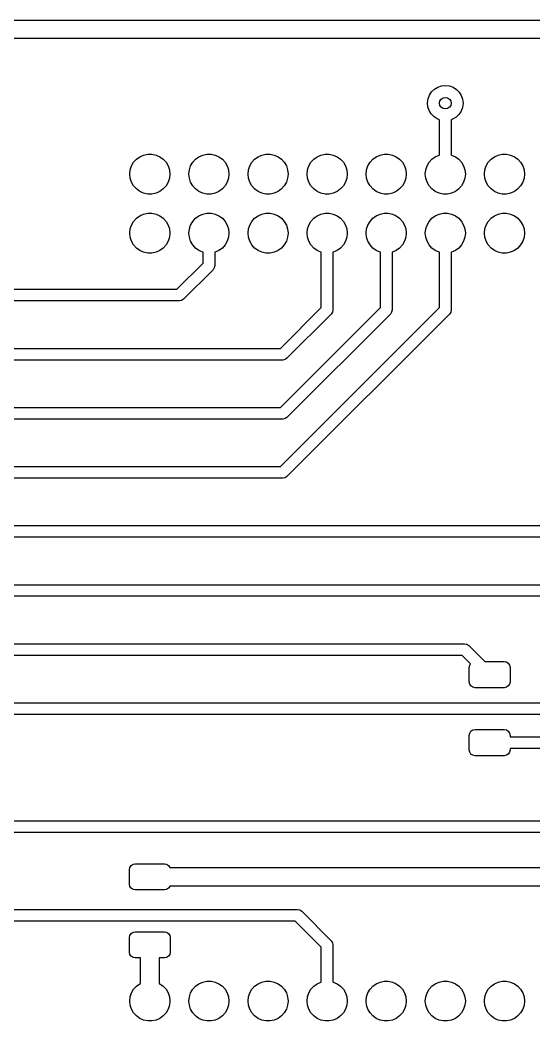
# Model space of a CAD drawing. Extents: x 29 to 117, y -165 to -20.
# Drawn here: x 51.36 to 73.45, y -64.23 to -21.19 of the extents above; entities that cross this region are included whole.
import ezdxf

# ---------------------------------------------------------------- set-up
doc = ezdxf.new("R2010")
doc.units = 0
doc.layers.add('BLACK', color=7, linetype='CONTINUOUS')

msp = doc.modelspace()

# ---------------------------------------------------------------- linework, layer by layer
at = {"layer": 'BLACK', "linetype": 'CONTINUOUS'}
for p, q in [((39.16, -21.19), (108.375, -21.19)), ((108.209, -21.99), (39.3257, -21.99)), ((69.1709, -24.1645), (69.3156, -24.0755)), ((69.3156, -24.0755), (69.4764, -24.0208)), ((69.4764, -24.0208), (69.6453, -24.003)), ((69.6453, -24.003), (69.814, -24.0231)), ((69.814, -24.0231), (69.974, -24.0801)), ((69.974, -24.0801), (70.1175, -24.1711)), ((68.8994, -24.5858), (68.9575, -24.4262)), ((68.9575, -24.4262), (69.0495, -24.2834)), ((69.0495, -24.2834), (69.1709, -24.1645)), ((70.1175, -24.1711), (70.2372, -24.2917)), ((70.2372, -24.2917), (70.3272, -24.4358)), ((70.3272, -24.4358), (70.3831, -24.5962)), ((68.8781, -24.7544), (68.8994, -24.5858)), ((68.8947, -24.9234), (68.8781, -24.7544)), ((68.9483, -25.0846), (68.8947, -24.9234)), ((70.3781, -24.9545), (70.3177, -25.1133)), ((70.4017, -24.7863), (70.3781, -24.9545)), ((70.3831, -24.5962), (70.402, -24.765)), ((70.402, -24.765), (70.4017, -24.7863)), ((69.0363, -25.2299), (68.9483, -25.0846)), ((69.1543, -25.3521), (69.0363, -25.2299)), ((69.2964, -25.4451), (69.1543, -25.3521)), ((70.1007, -25.372), (69.9548, -25.4589)), ((70.2237, -25.2548), (70.1007, -25.372)), ((70.3177, -25.1133), (70.2237, -25.2548)), ((69.39, -25.4799), (69.2964, -25.4451)), ((69.39, -26.9927), (69.39, -25.4799)), ((69.9548, -25.4589), (69.89, -25.48)), ((69.89, -25.48), (69.89, -26.9927)), ((56.3639, -27.1752), (56.5095, -27.0694)), ((56.5095, -27.0694), (56.6739, -26.9961)), ((56.6739, -26.9961), (56.85, -26.9587)), ((56.85, -26.9587), (57.03, -26.9587)), ((57.03, -26.9587), (57.2061, -26.9961)), ((57.2061, -26.9961), (57.3705, -27.0694)), ((57.3705, -27.0694), (57.5161, -27.1752)), ((58.9039, -27.1752), (59.0495, -27.0694)), ((59.0495, -27.0694), (59.2139, -26.9961)), ((59.2139, -26.9961), (59.39, -26.9587)), ((59.39, -26.9587), (59.57, -26.9587)), ((59.57, -26.9587), (59.7461, -26.9961)), ((59.7461, -26.9961), (59.9105, -27.0694)), ((59.9105, -27.0694), (60.0561, -27.1752)), ((61.4439, -27.1752), (61.5895, -27.0694)), ((61.5895, -27.0694), (61.7539, -26.9961)), ((61.7539, -26.9961), (61.93, -26.9587)), ((61.93, -26.9587), (62.11, -26.9587)), ((62.11, -26.9587), (62.2861, -26.9961)), ((62.2861, -26.9961), (62.4505, -27.0694)), ((62.4505, -27.0694), (62.5961, -27.1752)), ((63.9839, -27.1752), (64.1295, -27.0694)), ((64.1295, -27.0694), (64.2939, -26.9961)), ((64.2939, -26.9961), (64.47, -26.9587)), ((64.47, -26.9587), (64.65, -26.9587)), ((64.65, -26.9587), (64.8261, -26.9961)), ((64.8261, -26.9961), (64.9905, -27.0694)), ((64.9905, -27.0694), (65.1361, -27.1752)), ((66.5239, -27.1752), (66.6695, -27.0694)), ((66.6695, -27.0694), (66.8339, -26.9961)), ((66.8339, -26.9961), (67.01, -26.9587)), ((67.01, -26.9587), (67.19, -26.9587)), ((67.19, -26.9587), (67.3661, -26.9961)), ((67.3661, -26.9961), (67.5305, -27.0694)), ((67.5305, -27.0694), (67.6761, -27.1752)), ((69.0639, -27.1752), (69.2095, -27.0694)), ((69.2095, -27.0694), (69.3739, -26.9961)), ((69.3739, -26.9961), (69.39, -26.9927)), ((69.89, -26.9927), (69.9061, -26.9961)), ((69.9061, -26.9961), (70.0705, -27.0694)), ((70.0705, -27.0694), (70.2161, -27.1752)), ((71.6039, -27.1752), (71.7495, -27.0694)), ((71.7495, -27.0694), (71.9139, -26.9961)), ((71.9139, -26.9961), (72.09, -26.9587)), ((72.09, -26.9587), (72.27, -26.9587)), ((72.27, -26.9587), (72.4461, -26.9961)), ((72.4461, -26.9961), (72.6105, -27.0694)), ((72.6105, -27.0694), (72.7561, -27.1752)), ((56.0978, -27.636), (56.1534, -27.4648)), ((56.1534, -27.4648), (56.2434, -27.3089)), ((56.2434, -27.3089), (56.3639, -27.1752)), ((57.5161, -27.1752), (57.6366, -27.3089)), ((57.6366, -27.3089), (57.7266, -27.4648)), ((57.7266, -27.4648), (57.7822, -27.636)), ((58.6378, -27.636), (58.6934, -27.4648)), ((58.6934, -27.4648), (58.7834, -27.3089)), ((58.7834, -27.3089), (58.9039, -27.1752)), ((60.0561, -27.1752), (60.1766, -27.3089)), ((60.1766, -27.3089), (60.2666, -27.4648)), ((60.2666, -27.4648), (60.3222, -27.636)), ((61.1778, -27.636), (61.2334, -27.4648)), ((61.2334, -27.4648), (61.3234, -27.3089)), ((61.3234, -27.3089), (61.4439, -27.1752)), ((62.5961, -27.1752), (62.7166, -27.3089)), ((62.7166, -27.3089), (62.8066, -27.4648)), ((62.8066, -27.4648), (62.8622, -27.636)), ((63.7178, -27.636), (63.7734, -27.4648)), ((63.7734, -27.4648), (63.8634, -27.3089)), ((63.8634, -27.3089), (63.9839, -27.1752)), ((65.1361, -27.1752), (65.2566, -27.3089)), ((65.2566, -27.3089), (65.3466, -27.4648)), ((65.3466, -27.4648), (65.4022, -27.636)), ((66.2578, -27.636), (66.3134, -27.4648)), ((66.3134, -27.4648), (66.4034, -27.3089)), ((66.4034, -27.3089), (66.5239, -27.1752)), ((67.6761, -27.1752), (67.7966, -27.3089)), ((67.7966, -27.3089), (67.8866, -27.4648)), ((67.8866, -27.4648), (67.9422, -27.636)), ((68.7978, -27.636), (68.8534, -27.4648)), ((68.8534, -27.4648), (68.9434, -27.3089)), ((68.9434, -27.3089), (69.0639, -27.1752)), ((70.2161, -27.1752), (70.3366, -27.3089)), ((70.3366, -27.3089), (70.4266, -27.4648)), ((70.4266, -27.4648), (70.4822, -27.636)), ((71.3378, -27.636), (71.3934, -27.4648)), ((71.3934, -27.4648), (71.4834, -27.3089)), ((71.4834, -27.3089), (71.6039, -27.1752)), ((72.7561, -27.1752), (72.8766, -27.3089)), ((72.8766, -27.3089), (72.9666, -27.4648)), ((72.9666, -27.4648), (73.0222, -27.636)), ((56.079, -27.815), (56.0978, -27.636)), ((56.0978, -27.994), (56.079, -27.815)), ((57.7822, -27.636), (57.801, -27.815)), ((57.801, -27.815), (57.7822, -27.994)), ((58.619, -27.815), (58.6378, -27.636)), ((58.6378, -27.994), (58.619, -27.815)), ((60.3222, -27.636), (60.341, -27.815)), ((60.341, -27.815), (60.3222, -27.994)), ((61.159, -27.815), (61.1778, -27.636)), ((61.1778, -27.994), (61.159, -27.815)), ((62.8622, -27.636), (62.881, -27.815)), ((62.881, -27.815), (62.8622, -27.994)), ((63.699, -27.815), (63.7178, -27.636)), ((63.7178, -27.994), (63.699, -27.815)), ((65.4022, -27.636), (65.421, -27.815)), ((65.421, -27.815), (65.4022, -27.994)), ((66.239, -27.815), (66.2578, -27.636)), ((66.2578, -27.994), (66.239, -27.815)), ((67.9422, -27.636), (67.961, -27.815)), ((67.961, -27.815), (67.9422, -27.994)), ((68.779, -27.815), (68.7978, -27.636)), ((68.7978, -27.994), (68.779, -27.815)), ((70.4822, -27.636), (70.501, -27.815)), ((70.501, -27.815), (70.4822, -27.994)), ((71.319, -27.815), (71.3378, -27.636)), ((71.3378, -27.994), (71.319, -27.815)), ((73.0222, -27.636), (73.041, -27.815)), ((73.041, -27.815), (73.0222, -27.994)), ((56.1534, -28.1652), (56.0978, -27.994)), ((56.2434, -28.3211), (56.1534, -28.1652)), ((56.3639, -28.4548), (56.2434, -28.3211)), ((57.6366, -28.3211), (57.5161, -28.4548)), ((57.7266, -28.1652), (57.6366, -28.3211)), ((57.7822, -27.994), (57.7266, -28.1652)), ((58.6934, -28.1652), (58.6378, -27.994)), ((58.7834, -28.3211), (58.6934, -28.1652)), ((58.9039, -28.4548), (58.7834, -28.3211)), ((60.1766, -28.3211), (60.0561, -28.4548)), ((60.2666, -28.1652), (60.1766, -28.3211)), ((60.3222, -27.994), (60.2666, -28.1652)), ((61.2334, -28.1652), (61.1778, -27.994)), ((61.3234, -28.3211), (61.2334, -28.1652)), ((61.4439, -28.4548), (61.3234, -28.3211)), ((62.7166, -28.3211), (62.5961, -28.4548)), ((62.8066, -28.1652), (62.7166, -28.3211)), ((62.8622, -27.994), (62.8066, -28.1652)), ((63.7734, -28.1652), (63.7178, -27.994)), ((63.8634, -28.3211), (63.7734, -28.1652)), ((63.9839, -28.4548), (63.8634, -28.3211)), ((65.2566, -28.3211), (65.1361, -28.4548)), ((65.3466, -28.1652), (65.2566, -28.3211)), ((65.4022, -27.994), (65.3466, -28.1652)), ((66.3134, -28.1652), (66.2578, -27.994)), ((66.4034, -28.3211), (66.3134, -28.1652)), ((66.5239, -28.4548), (66.4034, -28.3211)), ((67.7966, -28.3211), (67.6761, -28.4548)), ((67.8866, -28.1652), (67.7966, -28.3211)), ((67.9422, -27.994), (67.8866, -28.1652)), ((68.8534, -28.1652), (68.7978, -27.994)), ((68.9434, -28.3211), (68.8534, -28.1652)), ((69.0639, -28.4548), (68.9434, -28.3211)), ((70.3366, -28.3211), (70.2161, -28.4548)), ((70.4266, -28.1652), (70.3366, -28.3211)), ((70.4822, -27.994), (70.4266, -28.1652)), ((71.3934, -28.1652), (71.3378, -27.994)), ((71.4834, -28.3211), (71.3934, -28.1652)), ((71.6039, -28.4548), (71.4834, -28.3211)), ((72.8766, -28.3211), (72.7561, -28.4548)), ((72.9666, -28.1652), (72.8766, -28.3211)), ((73.0222, -27.994), (72.9666, -28.1652)), ((56.5095, -28.5606), (56.3639, -28.4548)), ((56.6739, -28.6339), (56.5095, -28.5606)), ((56.85, -28.6713), (56.6739, -28.6339)), ((57.03, -28.6713), (56.85, -28.6713)), ((57.2061, -28.6339), (57.03, -28.6713)), ((57.3705, -28.5606), (57.2061, -28.6339)), ((57.5161, -28.4548), (57.3705, -28.5606)), ((59.0495, -28.5606), (58.9039, -28.4548)), ((59.2139, -28.6339), (59.0495, -28.5606)), ((59.39, -28.6713), (59.2139, -28.6339)), ((59.57, -28.6713), (59.39, -28.6713)), ((59.7461, -28.6339), (59.57, -28.6713)), ((59.9105, -28.5606), (59.7461, -28.6339)), ((60.0561, -28.4548), (59.9105, -28.5606)), ((61.5895, -28.5606), (61.4439, -28.4548)), ((61.7539, -28.6339), (61.5895, -28.5606)), ((61.93, -28.6713), (61.7539, -28.6339)), ((62.11, -28.6713), (61.93, -28.6713)), ((62.2861, -28.6339), (62.11, -28.6713)), ((62.4505, -28.5606), (62.2861, -28.6339)), ((62.5961, -28.4548), (62.4505, -28.5606)), ((64.1295, -28.5606), (63.9839, -28.4548)), ((64.2939, -28.6339), (64.1295, -28.5606)), ((64.47, -28.6713), (64.2939, -28.6339)), ((64.65, -28.6713), (64.47, -28.6713)), ((64.8261, -28.6339), (64.65, -28.6713)), ((64.9905, -28.5606), (64.8261, -28.6339)), ((65.1361, -28.4548), (64.9905, -28.5606)), ((66.6695, -28.5606), (66.5239, -28.4548)), ((66.8339, -28.6339), (66.6695, -28.5606)), ((67.01, -28.6713), (66.8339, -28.6339)), ((67.19, -28.6713), (67.01, -28.6713)), ((67.3661, -28.6339), (67.19, -28.6713)), ((67.5305, -28.5606), (67.3661, -28.6339)), ((67.6761, -28.4548), (67.5305, -28.5606)), ((69.2095, -28.5606), (69.0639, -28.4548)), ((69.3739, -28.6339), (69.2095, -28.5606)), ((69.55, -28.6713), (69.3739, -28.6339)), ((69.73, -28.6713), (69.55, -28.6713)), ((69.9061, -28.6339), (69.73, -28.6713)), ((70.0705, -28.5606), (69.9061, -28.6339)), ((70.2161, -28.4548), (70.0705, -28.5606)), ((71.7495, -28.5606), (71.6039, -28.4548)), ((71.9139, -28.6339), (71.7495, -28.5606)), ((72.09, -28.6713), (71.9139, -28.6339)), ((72.27, -28.6713), (72.09, -28.6713)), ((72.4461, -28.6339), (72.27, -28.6713)), ((72.6105, -28.5606), (72.4461, -28.6339)), ((72.7561, -28.4548), (72.6105, -28.5606)), ((56.3639, -29.7152), (56.5095, -29.6094)), ((56.5095, -29.6094), (56.6739, -29.5361)), ((56.6739, -29.5361), (56.85, -29.4987)), ((56.85, -29.4987), (57.03, -29.4987)), ((57.03, -29.4987), (57.2061, -29.5361)), ((57.2061, -29.5361), (57.3705, -29.6094)), ((57.3705, -29.6094), (57.5161, -29.7152)), ((58.9039, -29.7152), (59.0495, -29.6094)), ((59.0495, -29.6094), (59.2139, -29.5361)), ((59.2139, -29.5361), (59.39, -29.4987)), ((59.39, -29.4987), (59.57, -29.4987)), ((59.57, -29.4987), (59.7461, -29.5361)), ((59.7461, -29.5361), (59.9105, -29.6094)), ((59.9105, -29.6094), (60.0561, -29.7152)), ((61.4439, -29.7152), (61.5895, -29.6094)), ((61.5895, -29.6094), (61.7539, -29.5361)), ((61.7539, -29.5361), (61.93, -29.4987)), ((61.93, -29.4987), (62.11, -29.4987)), ((62.11, -29.4987), (62.2861, -29.5361)), ((62.2861, -29.5361), (62.4505, -29.6094)), ((62.4505, -29.6094), (62.5961, -29.7152)), ((63.9839, -29.7152), (64.1295, -29.6094)), ((64.1295, -29.6094), (64.2939, -29.5361)), ((64.2939, -29.5361), (64.47, -29.4987)), ((64.47, -29.4987), (64.65, -29.4987)), ((64.65, -29.4987), (64.8261, -29.5361)), ((64.8261, -29.5361), (64.9905, -29.6094)), ((64.9905, -29.6094), (65.1361, -29.7152)), ((66.5239, -29.7152), (66.6695, -29.6094)), ((66.6695, -29.6094), (66.8339, -29.5361)), ((66.8339, -29.5361), (67.01, -29.4987)), ((67.01, -29.4987), (67.19, -29.4987)), ((67.19, -29.4987), (67.3661, -29.5361)), ((67.3661, -29.5361), (67.5305, -29.6094)), ((67.5305, -29.6094), (67.6761, -29.7152)), ((69.0639, -29.7152), (69.2095, -29.6094)), ((69.2095, -29.6094), (69.3739, -29.5361)), ((69.3739, -29.5361), (69.55, -29.4987)), ((69.55, -29.4987), (69.73, -29.4987)), ((69.73, -29.4987), (69.9061, -29.5361)), ((69.9061, -29.5361), (70.0705, -29.6094)), ((70.0705, -29.6094), (70.2161, -29.7152)), ((71.6039, -29.7152), (71.7495, -29.6094)), ((71.7495, -29.6094), (71.9139, -29.5361)), ((71.9139, -29.5361), (72.09, -29.4987)), ((72.09, -29.4987), (72.27, -29.4987)), ((72.27, -29.4987), (72.4461, -29.5361)), ((72.4461, -29.5361), (72.6105, -29.6094)), ((72.6105, -29.6094), (72.7561, -29.7152)), ((56.0978, -30.176), (56.1534, -30.0048)), ((56.1534, -30.0048), (56.2434, -29.8489)), ((56.2434, -29.8489), (56.3639, -29.7152)), ((57.5161, -29.7152), (57.6366, -29.8489)), ((57.6366, -29.8489), (57.7266, -30.0048)), ((57.7266, -30.0048), (57.7822, -30.176)), ((58.6378, -30.176), (58.6934, -30.0048)), ((58.6934, -30.0048), (58.7834, -29.8489)), ((58.7834, -29.8489), (58.9039, -29.7152)), ((60.0561, -29.7152), (60.1766, -29.8489)), ((60.1766, -29.8489), (60.2666, -30.0048)), ((60.2666, -30.0048), (60.3222, -30.176)), ((61.1778, -30.176), (61.2334, -30.0048)), ((61.2334, -30.0048), (61.3234, -29.8489)), ((61.3234, -29.8489), (61.4439, -29.7152)), ((62.5961, -29.7152), (62.7166, -29.8489)), ((62.7166, -29.8489), (62.8066, -30.0048)), ((62.8066, -30.0048), (62.8622, -30.176)), ((63.7178, -30.176), (63.7734, -30.0048)), ((63.7734, -30.0048), (63.8634, -29.8489)), ((63.8634, -29.8489), (63.9839, -29.7152)), ((65.1361, -29.7152), (65.2566, -29.8489)), ((65.2566, -29.8489), (65.3466, -30.0048)), ((65.3466, -30.0048), (65.4022, -30.176)), ((66.2578, -30.176), (66.3134, -30.0048)), ((66.3134, -30.0048), (66.4034, -29.8489)), ((66.4034, -29.8489), (66.5239, -29.7152)), ((67.6761, -29.7152), (67.7966, -29.8489)), ((67.7966, -29.8489), (67.8866, -30.0048)), ((67.8866, -30.0048), (67.9422, -30.176)), ((68.7978, -30.176), (68.8534, -30.0048)), ((68.8534, -30.0048), (68.9434, -29.8489)), ((68.9434, -29.8489), (69.0639, -29.7152)), ((70.2161, -29.7152), (70.3366, -29.8489)), ((70.3366, -29.8489), (70.4266, -30.0048)), ((70.4266, -30.0048), (70.4822, -30.176)), ((71.3378, -30.176), (71.3934, -30.0048)), ((71.3934, -30.0048), (71.4834, -29.8489)), ((71.4834, -29.8489), (71.6039, -29.7152)), ((72.7561, -29.7152), (72.8766, -29.8489)), ((72.8766, -29.8489), (72.9666, -30.0048)), ((72.9666, -30.0048), (73.0222, -30.176)), ((56.079, -30.355), (56.0978, -30.176)), ((56.0978, -30.534), (56.079, -30.355)), ((56.1534, -30.7052), (56.0978, -30.534)), ((57.7822, -30.534), (57.7266, -30.7052)), ((57.7822, -30.176), (57.801, -30.355)), ((57.801, -30.355), (57.7822, -30.534)), ((58.619, -30.355), (58.6378, -30.176)), ((58.6378, -30.534), (58.619, -30.355)), ((58.6934, -30.7052), (58.6378, -30.534)), ((60.3222, -30.534), (60.2666, -30.7052)), ((60.3222, -30.176), (60.341, -30.355)), ((60.341, -30.355), (60.3222, -30.534)), ((61.159, -30.355), (61.1778, -30.176)), ((61.1778, -30.534), (61.159, -30.355)), ((61.2334, -30.7052), (61.1778, -30.534)), ((62.8622, -30.534), (62.8066, -30.7052)), ((62.8622, -30.176), (62.881, -30.355)), ((62.881, -30.355), (62.8622, -30.534)), ((63.699, -30.355), (63.7178, -30.176)), ((63.7178, -30.534), (63.699, -30.355)), ((63.7734, -30.7052), (63.7178, -30.534)), ((65.4022, -30.534), (65.3466, -30.7052)), ((65.4022, -30.176), (65.421, -30.355)), ((65.421, -30.355), (65.4022, -30.534)), ((66.239, -30.355), (66.2578, -30.176)), ((66.2578, -30.534), (66.239, -30.355)), ((66.3134, -30.7052), (66.2578, -30.534)), ((67.9422, -30.534), (67.8866, -30.7052)), ((67.9422, -30.176), (67.961, -30.355)), ((67.961, -30.355), (67.9422, -30.534)), ((68.779, -30.355), (68.7978, -30.176)), ((68.7978, -30.534), (68.779, -30.355)), ((68.8534, -30.7052), (68.7978, -30.534)), ((70.4822, -30.534), (70.4266, -30.7052)), ((70.4822, -30.176), (70.501, -30.355)), ((70.501, -30.355), (70.4822, -30.534)), ((71.319, -30.355), (71.3378, -30.176)), ((71.3378, -30.534), (71.319, -30.355)), ((71.3934, -30.7052), (71.3378, -30.534)), ((73.0222, -30.534), (72.9666, -30.7052)), ((73.0222, -30.176), (73.041, -30.355)), ((73.041, -30.355), (73.0222, -30.534)), ((56.2434, -30.8611), (56.1534, -30.7052)), ((56.3639, -30.9948), (56.2434, -30.8611)), ((57.6366, -30.8611), (57.5161, -30.9948)), ((57.7266, -30.7052), (57.6366, -30.8611)), ((58.7834, -30.8611), (58.6934, -30.7052)), ((58.9039, -30.9948), (58.7834, -30.8611)), ((60.1766, -30.8611), (60.0561, -30.9948)), ((60.2666, -30.7052), (60.1766, -30.8611)), ((61.3234, -30.8611), (61.2334, -30.7052)), ((61.4439, -30.9948), (61.3234, -30.8611)), ((62.7166, -30.8611), (62.5961, -30.9948)), ((62.8066, -30.7052), (62.7166, -30.8611)), ((63.8634, -30.8611), (63.7734, -30.7052)), ((63.9839, -30.9948), (63.8634, -30.8611)), ((65.2566, -30.8611), (65.1361, -30.9948)), ((65.3466, -30.7052), (65.2566, -30.8611)), ((66.4034, -30.8611), (66.3134, -30.7052)), ((66.5239, -30.9948), (66.4034, -30.8611)), ((67.7966, -30.8611), (67.6761, -30.9948)), ((67.8866, -30.7052), (67.7966, -30.8611)), ((68.9434, -30.8611), (68.8534, -30.7052)), ((69.0639, -30.9948), (68.9434, -30.8611)), ((70.3366, -30.8611), (70.2161, -30.9948)), ((70.4266, -30.7052), (70.3366, -30.8611)), ((71.4834, -30.8611), (71.3934, -30.7052)), ((71.6039, -30.9948), (71.4834, -30.8611)), ((72.8766, -30.8611), (72.7561, -30.9948)), ((72.9666, -30.7052), (72.8766, -30.8611)), ((56.5095, -31.1006), (56.3639, -30.9948)), ((56.6739, -31.1739), (56.5095, -31.1006)), ((56.85, -31.2113), (56.6739, -31.1739)), ((57.03, -31.2113), (56.85, -31.2113)), ((57.2061, -31.1739), (57.03, -31.2113)), ((57.3705, -31.1006), (57.2061, -31.1739)), ((57.5161, -30.9948), (57.3705, -31.1006)), ((59.0495, -31.1006), (58.9039, -30.9948)), ((59.2139, -31.1739), (59.0495, -31.1006)), ((59.23, -31.1773), (59.2139, -31.1739)), ((59.23, -31.6464), (59.23, -31.1773)), ((59.7461, -31.1739), (59.73, -31.1773)), ((59.73, -31.1773), (59.73, -31.75)), ((59.9105, -31.1006), (59.7461, -31.1739)), ((60.0561, -30.9948), (59.9105, -31.1006)), ((61.5895, -31.1006), (61.4439, -30.9948)), ((61.7539, -31.1739), (61.5895, -31.1006)), ((61.93, -31.2113), (61.7539, -31.1739)), ((62.11, -31.2113), (61.93, -31.2113)), ((62.2861, -31.1739), (62.11, -31.2113)), ((62.4505, -31.1006), (62.2861, -31.1739)), ((62.5961, -30.9948), (62.4505, -31.1006)), ((64.1295, -31.1006), (63.9839, -30.9948)), ((64.2939, -31.1739), (64.1295, -31.1006)), ((64.31, -31.1773), (64.2939, -31.1739)), ((64.31, -33.5514), (64.31, -31.1773)), ((64.8261, -31.1739), (64.81, -31.1773)), ((64.81, -31.1773), (64.81, -33.655)), ((64.9905, -31.1006), (64.8261, -31.1739)), ((65.1361, -30.9948), (64.9905, -31.1006)), ((66.6695, -31.1006), (66.5239, -30.9948)), ((66.8339, -31.1739), (66.6695, -31.1006)), ((66.85, -31.1773), (66.8339, -31.1739)), ((66.85, -33.5514), (66.85, -31.1773)), ((67.3661, -31.1739), (67.35, -31.1773)), ((67.35, -31.1773), (67.35, -33.655)), ((67.5305, -31.1006), (67.3661, -31.1739)), ((67.6761, -30.9948), (67.5305, -31.1006)), ((69.2095, -31.1006), (69.0639, -30.9948)), ((69.3739, -31.1739), (69.2095, -31.1006)), ((69.39, -31.1773), (69.3739, -31.1739)), ((69.39, -33.5514), (69.39, -31.1773)), ((69.9061, -31.1739), (69.89, -31.1773)), ((69.89, -31.1773), (69.89, -33.655)), ((70.0705, -31.1006), (69.9061, -31.1739)), ((70.2161, -30.9948), (70.0705, -31.1006)), ((71.7495, -31.1006), (71.6039, -30.9948)), ((71.9139, -31.1739), (71.7495, -31.1006)), ((72.09, -31.2113), (71.9139, -31.1739)), ((72.27, -31.2113), (72.09, -31.2113)), ((72.4461, -31.1739), (72.27, -31.2113)), ((72.6105, -31.1006), (72.4461, -31.1739)), ((72.7561, -30.9948), (72.6105, -31.1006)), ((58.1064, -32.77), (59.23, -31.6464)), ((59.711, -31.8457), (59.6568, -31.9268)), ((59.73, -31.75), (59.711, -31.8457)), ((59.6568, -31.9268), (58.3868, -33.1968)), ((31.0891, -32.77), (58.1064, -32.77)), ((58.21, -33.27), (31.0891, -33.27)), ((58.3057, -33.251), (58.21, -33.27)), ((58.3868, -33.1968), (58.3057, -33.251)), ((62.5514, -40.39), (69.39, -33.5514)), ((62.5514, -37.85), (66.85, -33.5514)), ((62.5514, -35.31), (64.31, -33.5514)), ((69.8168, -33.8318), (62.8318, -40.8168)), ((67.2768, -33.8318), (62.8318, -38.2768)), ((64.7368, -33.8318), (62.8318, -35.7368)), ((64.791, -33.7507), (64.7368, -33.8318)), ((64.81, -33.655), (64.791, -33.7507)), ((64.81, -33.655), (64.81, -33.655)), ((67.331, -33.7507), (67.2768, -33.8318)), ((67.2768, -33.8318), (67.2768, -33.8318)), ((67.35, -33.655), (67.331, -33.7507)), ((69.871, -33.7507), (69.8168, -33.8318)), ((69.89, -33.655), (69.871, -33.7507)), ((69.89, -33.655), (69.89, -33.655)), ((31.0891, -35.31), (62.5514, -35.31)), ((62.655, -35.81), (31.0891, -35.81)), ((62.7507, -35.791), (62.655, -35.81)), ((62.8318, -35.7368), (62.7507, -35.791)), ((31.0891, -37.85), (62.5514, -37.85)), ((62.8318, -38.2768), (62.7507, -38.331)), ((62.655, -38.35), (31.0891, -38.35)), ((62.7507, -38.331), (62.655, -38.35)), ((31.0891, -40.39), (62.5514, -40.39)), ((62.7507, -40.871), (62.655, -40.89)), ((62.8318, -40.8168), (62.7507, -40.871)), ((62.655, -40.89), (31.0891, -40.89)), ((31.0891, -42.93), (77.0314, -42.93)), ((77.135, -43.43), (31.0891, -43.43)), ((31.0891, -45.47), (77.0314, -45.47)), ((77.135, -45.97), (31.0891, -45.97)), ((31.0891, -48.01), (70.4675, -48.01)), ((70.4675, -48.01), (70.5632, -48.029)), ((70.5632, -48.029), (70.6443, -48.0832)), ((70.6443, -48.0832), (71.3361, -48.775)), ((70.3639, -48.51), (31.0891, -48.51)), ((70.7268, -48.8728), (70.3639, -48.51)), ((70.67, -49.025), (70.689, -48.9293)), ((70.67, -49.65), (70.67, -49.025)), ((70.689, -48.9293), (70.7268, -48.8728)), ((71.3361, -48.775), (72.17, -48.775)), ((72.17, -48.775), (72.2657, -48.794)), ((72.2657, -48.794), (72.3468, -48.8482)), ((72.3468, -48.8482), (72.401, -48.9293)), ((72.401, -48.9293), (72.42, -49.025)), ((72.42, -49.025), (72.42, -49.65)), ((70.689, -49.7457), (70.67, -49.65)), ((70.7432, -49.8268), (70.689, -49.7457)), ((70.8243, -49.881), (70.7432, -49.8268)), ((70.92, -49.9), (70.8243, -49.881)), ((72.17, -49.9), (70.92, -49.9)), ((72.2657, -49.881), (72.17, -49.9)), ((72.3468, -49.8268), (72.2657, -49.881)), ((72.401, -49.7457), (72.3468, -49.8268)), ((72.42, -49.65), (72.401, -49.7457)), ((31.0891, -50.55), (75.2514, -50.55)), ((75.355, -51.05), (31.0891, -51.05)), ((70.67, -51.95), (70.689, -51.8543)), ((70.67, -52.575), (70.67, -51.95)), ((70.689, -51.8543), (70.7432, -51.7732)), ((70.7432, -51.7732), (70.8243, -51.719)), ((70.8243, -51.719), (70.92, -51.7)), ((70.92, -51.7), (72.17, -51.7)), ((72.17, -51.7), (72.2657, -51.719)), ((72.2657, -51.719), (72.3468, -51.7732)), ((72.3468, -51.7732), (72.401, -51.8543)), ((72.401, -51.8543), (72.42, -51.95)), ((72.42, -51.95), (72.42, -52.0125)), ((72.42, -52.0125), (76.3289, -52.0125)), ((70.689, -52.6707), (70.67, -52.575)), ((70.7432, -52.7518), (70.689, -52.6707)), ((70.8243, -52.806), (70.7432, -52.7518)), ((70.92, -52.825), (70.8243, -52.806)), ((72.17, -52.825), (70.92, -52.825)), ((72.2657, -52.806), (72.17, -52.825)), ((72.3468, -52.7518), (72.2657, -52.806)), ((72.401, -52.6707), (72.3468, -52.7518)), ((72.42, -52.575), (72.401, -52.6707)), ((76.4325, -52.5125), (72.42, -52.5125)), ((72.42, -52.5125), (72.42, -52.575)), ((31.0891, -55.63), (77.7914, -55.63)), ((77.895, -56.13), (31.0891, -56.13)), ((56.065, -57.7225), (56.084, -57.6268)), ((56.084, -57.6268), (56.1382, -57.5457)), ((56.1382, -57.5457), (56.2193, -57.4915)), ((56.2193, -57.4915), (56.315, -57.4725)), ((56.315, -57.4725), (57.565, -57.4725)), ((57.565, -57.4725), (57.6607, -57.4915)), ((57.6607, -57.4915), (57.7418, -57.5457)), ((57.7418, -57.5457), (57.796, -57.6268)), ((57.796, -57.6268), (57.7976, -57.635)), ((57.7976, -57.635), (87.0043, -57.635)), ((56.065, -58.3475), (56.065, -57.7225)), ((56.084, -58.4432), (56.065, -58.3475)), ((56.1382, -58.5243), (56.084, -58.4432)), ((56.2193, -58.5785), (56.1382, -58.5243)), ((57.7418, -58.5243), (57.6607, -58.5785)), ((57.796, -58.4432), (57.7418, -58.5243)), ((57.7976, -58.435), (57.796, -58.4432)), ((87.17, -58.435), (57.7976, -58.435)), ((56.315, -58.5975), (56.2193, -58.5785)), ((57.565, -58.5975), (56.315, -58.5975)), ((57.6607, -58.5785), (57.565, -58.5975)), ((47.415, -59.44), (63.29, -59.44)), ((63.29, -59.44), (63.3857, -59.459)), ((63.3857, -59.459), (63.4668, -59.5132)), ((63.4668, -59.5132), (64.7368, -60.7832)), ((63.1864, -59.94), (47.5186, -59.94)), ((64.31, -61.0636), (63.1864, -59.94)), ((56.065, -60.6475), (56.084, -60.5518)), ((56.065, -61.2725), (56.065, -60.6475)), ((56.084, -60.5518), (56.1382, -60.4707)), ((56.1382, -60.4707), (56.2193, -60.4165)), ((56.2193, -60.4165), (56.315, -60.3975)), ((56.315, -60.3975), (57.565, -60.3975)), ((57.565, -60.3975), (57.6607, -60.4165)), ((57.6607, -60.4165), (57.7418, -60.4707)), ((57.7418, -60.4707), (57.796, -60.5518)), ((57.796, -60.5518), (57.815, -60.6475)), ((57.815, -60.6475), (57.815, -61.2725)), ((64.31, -62.5527), (64.31, -61.0636)), ((64.7368, -60.7832), (64.791, -60.8643)), ((64.791, -60.8643), (64.81, -60.96)), ((64.81, -60.96), (64.81, -62.5527)), ((56.084, -61.3682), (56.065, -61.2725)), ((56.1382, -61.4493), (56.084, -61.3682)), ((56.2193, -61.5035), (56.1382, -61.4493)), ((56.315, -61.5225), (56.2193, -61.5035)), ((56.54, -61.5225), (56.315, -61.5225)), ((56.54, -62.6158), (56.54, -61.5225)), ((57.565, -61.5225), (57.34, -61.5225)), ((57.34, -61.5225), (57.34, -62.6158)), ((57.6607, -61.5035), (57.565, -61.5225)), ((57.7418, -61.4493), (57.6607, -61.5035)), ((57.796, -61.3682), (57.7418, -61.4493)), ((57.815, -61.2725), (57.796, -61.3682)), ((56.2434, -62.8689), (56.3639, -62.7352)), ((56.3639, -62.7352), (56.5095, -62.6294)), ((56.5095, -62.6294), (56.54, -62.6158)), ((57.34, -62.6158), (57.3705, -62.6294)), ((57.3705, -62.6294), (57.5161, -62.7352)), ((57.5161, -62.7352), (57.6366, -62.8689)), ((58.7834, -62.8689), (58.9039, -62.7352)), ((58.9039, -62.7352), (59.0495, -62.6294)), ((59.0495, -62.6294), (59.2139, -62.5561)), ((59.2139, -62.5561), (59.39, -62.5187)), ((59.39, -62.5187), (59.57, -62.5187)), ((59.57, -62.5187), (59.7461, -62.5561)), ((59.7461, -62.5561), (59.9105, -62.6294)), ((59.9105, -62.6294), (60.0561, -62.7352)), ((60.0561, -62.7352), (60.1766, -62.8689)), ((61.3234, -62.8689), (61.4439, -62.7352)), ((61.4439, -62.7352), (61.5895, -62.6294)), ((61.5895, -62.6294), (61.7539, -62.5561)), ((61.7539, -62.5561), (61.93, -62.5187)), ((61.93, -62.5187), (62.11, -62.5187)), ((62.11, -62.5187), (62.2861, -62.5561)), ((62.2861, -62.5561), (62.4505, -62.6294)), ((62.4505, -62.6294), (62.5961, -62.7352)), ((62.5961, -62.7352), (62.7166, -62.8689)), ((63.8634, -62.8689), (63.9839, -62.7352)), ((63.9839, -62.7352), (64.1295, -62.6294)), ((64.1295, -62.6294), (64.2939, -62.5561)), ((64.2939, -62.5561), (64.31, -62.5527)), ((64.81, -62.5527), (64.8261, -62.5561)), ((64.8261, -62.5561), (64.9905, -62.6294)), ((64.9905, -62.6294), (65.1361, -62.7352)), ((65.1361, -62.7352), (65.2566, -62.8689)), ((66.4034, -62.8689), (66.5239, -62.7352)), ((66.5239, -62.7352), (66.6695, -62.6294)), ((66.6695, -62.6294), (66.8339, -62.5561)), ((66.8339, -62.5561), (67.01, -62.5187)), ((67.01, -62.5187), (67.19, -62.5187)), ((67.19, -62.5187), (67.3661, -62.5561)), ((67.3661, -62.5561), (67.5305, -62.6294)), ((67.5305, -62.6294), (67.6761, -62.7352)), ((67.6761, -62.7352), (67.7966, -62.8689)), ((68.9434, -62.8689), (69.0639, -62.7352)), ((69.0639, -62.7352), (69.2095, -62.6294)), ((69.2095, -62.6294), (69.3739, -62.5561)), ((69.3739, -62.5561), (69.55, -62.5187)), ((69.55, -62.5187), (69.73, -62.5187)), ((69.73, -62.5187), (69.9061, -62.5561)), ((69.9061, -62.5561), (70.0705, -62.6294)), ((70.0705, -62.6294), (70.2161, -62.7352)), ((70.2161, -62.7352), (70.3366, -62.8689)), ((71.4834, -62.8689), (71.6039, -62.7352)), ((71.6039, -62.7352), (71.7495, -62.6294)), ((71.7495, -62.6294), (71.9139, -62.5561)), ((71.9139, -62.5561), (72.09, -62.5187)), ((72.09, -62.5187), (72.27, -62.5187)), ((72.27, -62.5187), (72.4461, -62.5561)), ((72.4461, -62.5561), (72.6105, -62.6294)), ((72.6105, -62.6294), (72.7561, -62.7352)), ((72.7561, -62.7352), (72.8766, -62.8689)), ((56.079, -63.375), (56.0978, -63.196)), ((56.0978, -63.196), (56.1534, -63.0248)), ((56.1534, -63.0248), (56.2434, -62.8689)), ((57.6366, -62.8689), (57.7266, -63.0248)), ((57.7266, -63.0248), (57.7822, -63.196)), ((57.7822, -63.196), (57.801, -63.375)), ((58.619, -63.375), (58.6378, -63.196)), ((58.6378, -63.196), (58.6934, -63.0248)), ((58.6934, -63.0248), (58.7834, -62.8689)), ((60.1766, -62.8689), (60.2666, -63.0248)), ((60.2666, -63.0248), (60.3222, -63.196)), ((60.3222, -63.196), (60.341, -63.375)), ((61.159, -63.375), (61.1778, -63.196)), ((61.1778, -63.196), (61.2334, -63.0248)), ((61.2334, -63.0248), (61.3234, -62.8689)), ((62.7166, -62.8689), (62.8066, -63.0248)), ((62.8066, -63.0248), (62.8622, -63.196)), ((62.8622, -63.196), (62.881, -63.375)), ((63.699, -63.375), (63.7178, -63.196)), ((63.7178, -63.196), (63.7734, -63.0248)), ((63.7734, -63.0248), (63.8634, -62.8689)), ((65.2566, -62.8689), (65.3466, -63.0248)), ((65.3466, -63.0248), (65.4022, -63.196)), ((65.4022, -63.196), (65.421, -63.375)), ((66.239, -63.375), (66.2578, -63.196)), ((66.2578, -63.196), (66.3134, -63.0248)), ((66.3134, -63.0248), (66.4034, -62.8689)), ((67.7966, -62.8689), (67.8866, -63.0248)), ((67.8866, -63.0248), (67.9422, -63.196)), ((67.9422, -63.196), (67.961, -63.375)), ((68.779, -63.375), (68.7978, -63.196)), ((68.7978, -63.196), (68.8534, -63.0248)), ((68.8534, -63.0248), (68.9434, -62.8689)), ((70.3366, -62.8689), (70.4266, -63.0248)), ((70.4266, -63.0248), (70.4822, -63.196)), ((70.4822, -63.196), (70.501, -63.375)), ((71.319, -63.375), (71.3378, -63.196)), ((71.3378, -63.196), (71.3934, -63.0248)), ((71.3934, -63.0248), (71.4834, -62.8689)), ((72.8766, -62.8689), (72.9666, -63.0248)), ((72.9666, -63.0248), (73.0222, -63.196)), ((73.0222, -63.196), (73.041, -63.375)), ((56.0978, -63.554), (56.079, -63.375)), ((56.1534, -63.7252), (56.0978, -63.554)), ((57.7822, -63.554), (57.7266, -63.7252)), ((57.801, -63.375), (57.7822, -63.554)), ((58.6378, -63.554), (58.619, -63.375)), ((58.6934, -63.7252), (58.6378, -63.554)), ((60.3222, -63.554), (60.2666, -63.7252)), ((60.341, -63.375), (60.3222, -63.554)), ((61.1778, -63.554), (61.159, -63.375)), ((61.2334, -63.7252), (61.1778, -63.554)), ((62.8622, -63.554), (62.8066, -63.7252)), ((62.881, -63.375), (62.8622, -63.554)), ((63.7178, -63.554), (63.699, -63.375)), ((63.7734, -63.7252), (63.7178, -63.554)), ((65.4022, -63.554), (65.3466, -63.7252)), ((65.421, -63.375), (65.4022, -63.554)), ((66.2578, -63.554), (66.239, -63.375)), ((66.3134, -63.7252), (66.2578, -63.554)), ((67.9422, -63.554), (67.8866, -63.7252)), ((67.961, -63.375), (67.9422, -63.554)), ((68.7978, -63.554), (68.779, -63.375)), ((68.8534, -63.7252), (68.7978, -63.554)), ((70.4822, -63.554), (70.4266, -63.7252)), ((70.501, -63.375), (70.4822, -63.554)), ((71.3378, -63.554), (71.319, -63.375)), ((71.3934, -63.7252), (71.3378, -63.554)), ((73.0222, -63.554), (72.9666, -63.7252)), ((73.041, -63.375), (73.0222, -63.554)), ((56.2434, -63.8811), (56.1534, -63.7252)), ((56.3639, -64.0148), (56.2434, -63.8811)), ((56.5095, -64.1206), (56.3639, -64.0148)), ((56.6739, -64.1939), (56.5095, -64.1206)), ((57.3705, -64.1206), (57.2061, -64.1939)), ((57.5161, -64.0148), (57.3705, -64.1206)), ((57.6366, -63.8811), (57.5161, -64.0148)), ((57.7266, -63.7252), (57.6366, -63.8811)), ((58.7834, -63.8811), (58.6934, -63.7252)), ((58.9039, -64.0148), (58.7834, -63.8811)), ((59.0495, -64.1206), (58.9039, -64.0148)), ((59.2139, -64.1939), (59.0495, -64.1206)), ((59.9105, -64.1206), (59.7461, -64.1939)), ((60.0561, -64.0148), (59.9105, -64.1206)), ((60.1766, -63.8811), (60.0561, -64.0148)), ((60.2666, -63.7252), (60.1766, -63.8811)), ((61.3234, -63.8811), (61.2334, -63.7252)), ((61.4439, -64.0148), (61.3234, -63.8811)), ((61.5895, -64.1206), (61.4439, -64.0148)), ((61.7539, -64.1939), (61.5895, -64.1206)), ((62.4505, -64.1206), (62.2861, -64.1939)), ((62.5961, -64.0148), (62.4505, -64.1206)), ((62.7166, -63.8811), (62.5961, -64.0148)), ((62.8066, -63.7252), (62.7166, -63.8811)), ((63.8634, -63.8811), (63.7734, -63.7252)), ((63.9839, -64.0148), (63.8634, -63.8811)), ((64.1295, -64.1206), (63.9839, -64.0148)), ((64.2939, -64.1939), (64.1295, -64.1206)), ((64.9905, -64.1206), (64.8261, -64.1939)), ((65.1361, -64.0148), (64.9905, -64.1206)), ((65.2566, -63.8811), (65.1361, -64.0148)), ((65.3466, -63.7252), (65.2566, -63.8811)), ((66.4034, -63.8811), (66.3134, -63.7252)), ((66.5239, -64.0148), (66.4034, -63.8811)), ((66.6695, -64.1206), (66.5239, -64.0148)), ((66.8339, -64.1939), (66.6695, -64.1206)), ((67.5305, -64.1206), (67.3661, -64.1939)), ((67.6761, -64.0148), (67.5305, -64.1206)), ((67.7966, -63.8811), (67.6761, -64.0148)), ((67.8866, -63.7252), (67.7966, -63.8811)), ((68.9434, -63.8811), (68.8534, -63.7252)), ((69.0639, -64.0148), (68.9434, -63.8811)), ((69.2095, -64.1206), (69.0639, -64.0148)), ((69.3739, -64.1939), (69.2095, -64.1206)), ((70.0705, -64.1206), (69.9061, -64.1939)), ((70.2161, -64.0148), (70.0705, -64.1206)), ((70.3366, -63.8811), (70.2161, -64.0148)), ((70.4266, -63.7252), (70.3366, -63.8811)), ((71.4834, -63.8811), (71.3934, -63.7252)), ((71.6039, -64.0148), (71.4834, -63.8811)), ((71.7495, -64.1206), (71.6039, -64.0148)), ((71.9139, -64.1939), (71.7495, -64.1206)), ((72.6105, -64.1206), (72.4461, -64.1939)), ((72.7561, -64.0148), (72.6105, -64.1206)), ((72.8766, -63.8811), (72.7561, -64.0148)), ((72.9666, -63.7252), (72.8766, -63.8811)), ((56.85, -64.2313), (56.6739, -64.1939)), ((57.03, -64.2313), (56.85, -64.2313)), ((57.2061, -64.1939), (57.03, -64.2313)), ((59.39, -64.2313), (59.2139, -64.1939)), ((59.57, -64.2313), (59.39, -64.2313)), ((59.7461, -64.1939), (59.57, -64.2313)), ((61.93, -64.2313), (61.7539, -64.1939)), ((62.11, -64.2313), (61.93, -64.2313)), ((62.2861, -64.1939), (62.11, -64.2313)), ((64.47, -64.2313), (64.2939, -64.1939)), ((64.65, -64.2313), (64.47, -64.2313)), ((64.8261, -64.1939), (64.65, -64.2313)), ((67.01, -64.2313), (66.8339, -64.1939)), ((67.19, -64.2313), (67.01, -64.2313)), ((67.3661, -64.1939), (67.19, -64.2313)), ((69.55, -64.2313), (69.3739, -64.1939)), ((69.73, -64.2313), (69.55, -64.2313)), ((69.9061, -64.1939), (69.73, -64.2313)), ((72.09, -64.2313), (71.9139, -64.1939)), ((72.27, -64.2313), (72.09, -64.2313)), ((72.4461, -64.1939), (72.27, -64.2313))]:
    msp.add_line(p, q, dxfattribs=at)
at = {"layer": 'BLACK'}
msp.add_circle((69.64, -24.765), 0.25, dxfattribs=at)

doc.saveas('drawing.dxf')
